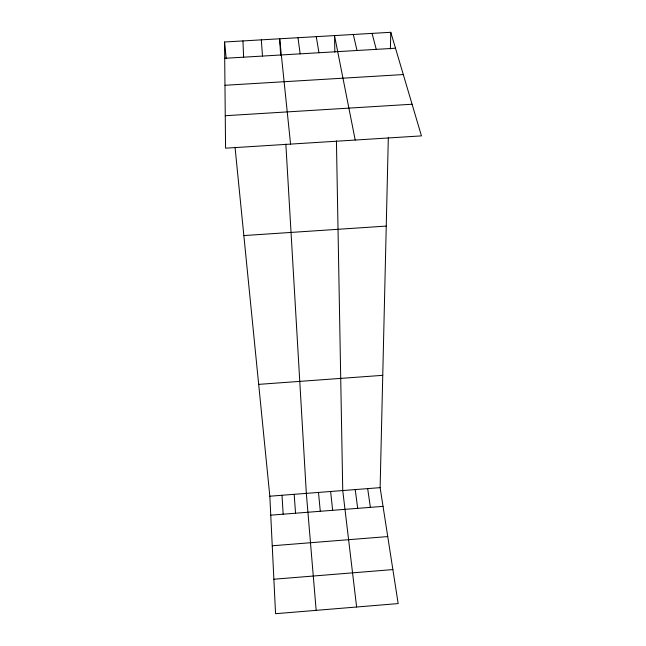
<?xml version="1.0" encoding="UTF-8"?>
<svg xmlns="http://www.w3.org/2000/svg" width="646" height="646" viewBox="0 0 646 646"><rect width="100%" height="100%" fill="white"/><g stroke="black" fill="none" stroke-linecap="round" stroke-linejoin="round"><path stroke-width="0.97" d="M235.039 147.248L269.826 496.209L275.559 613.7L398.17 603.582L380.123 487.649L388.319 137.63M390.394 48.926L390.79 32.3L224.55 41.998L225.567 148.184L421.45 135.886L390.79 32.3M272.241 545.781L387.737 536.576M273.872 579.228L392.873 569.578M270.755 515.161L383.038 506.367M269.826 496.209L380.123 487.649M258.683 384.37L382.755 375.334M243.849 235.564L386.251 226.092M225.252 115.715L412.083 104.24M224.961 85.28L403.298 74.556M224.703 58.302L395.497 48.224M372.064 33.39L376.263 49.354M353.314 34.488L357.004 50.493M355.211 140.045L334.523 35.578L334.83 52.205M316.265 36.644L318.946 52.738M367.679 488.618L370.368 507.36M297.984 37.71L300.156 53.844M355.219 489.579L357.682 508.354M356.624 607.006L342.743 490.548L336.429 140.885M330.623 491.493L332.642 510.316M290.563 144.098L279.67 38.784L280.639 55.403M224.55 41.998L226.205 58.616M318.486 492.43L320.287 511.285M316.16 610.349L306.341 493.374L285.847 144.066M294.18 494.319L295.545 513.223M261.323 39.85L262.494 56.073M282.011 495.264L283.158 514.192M242.953 40.924L243.615 57.187"/></g></svg>
